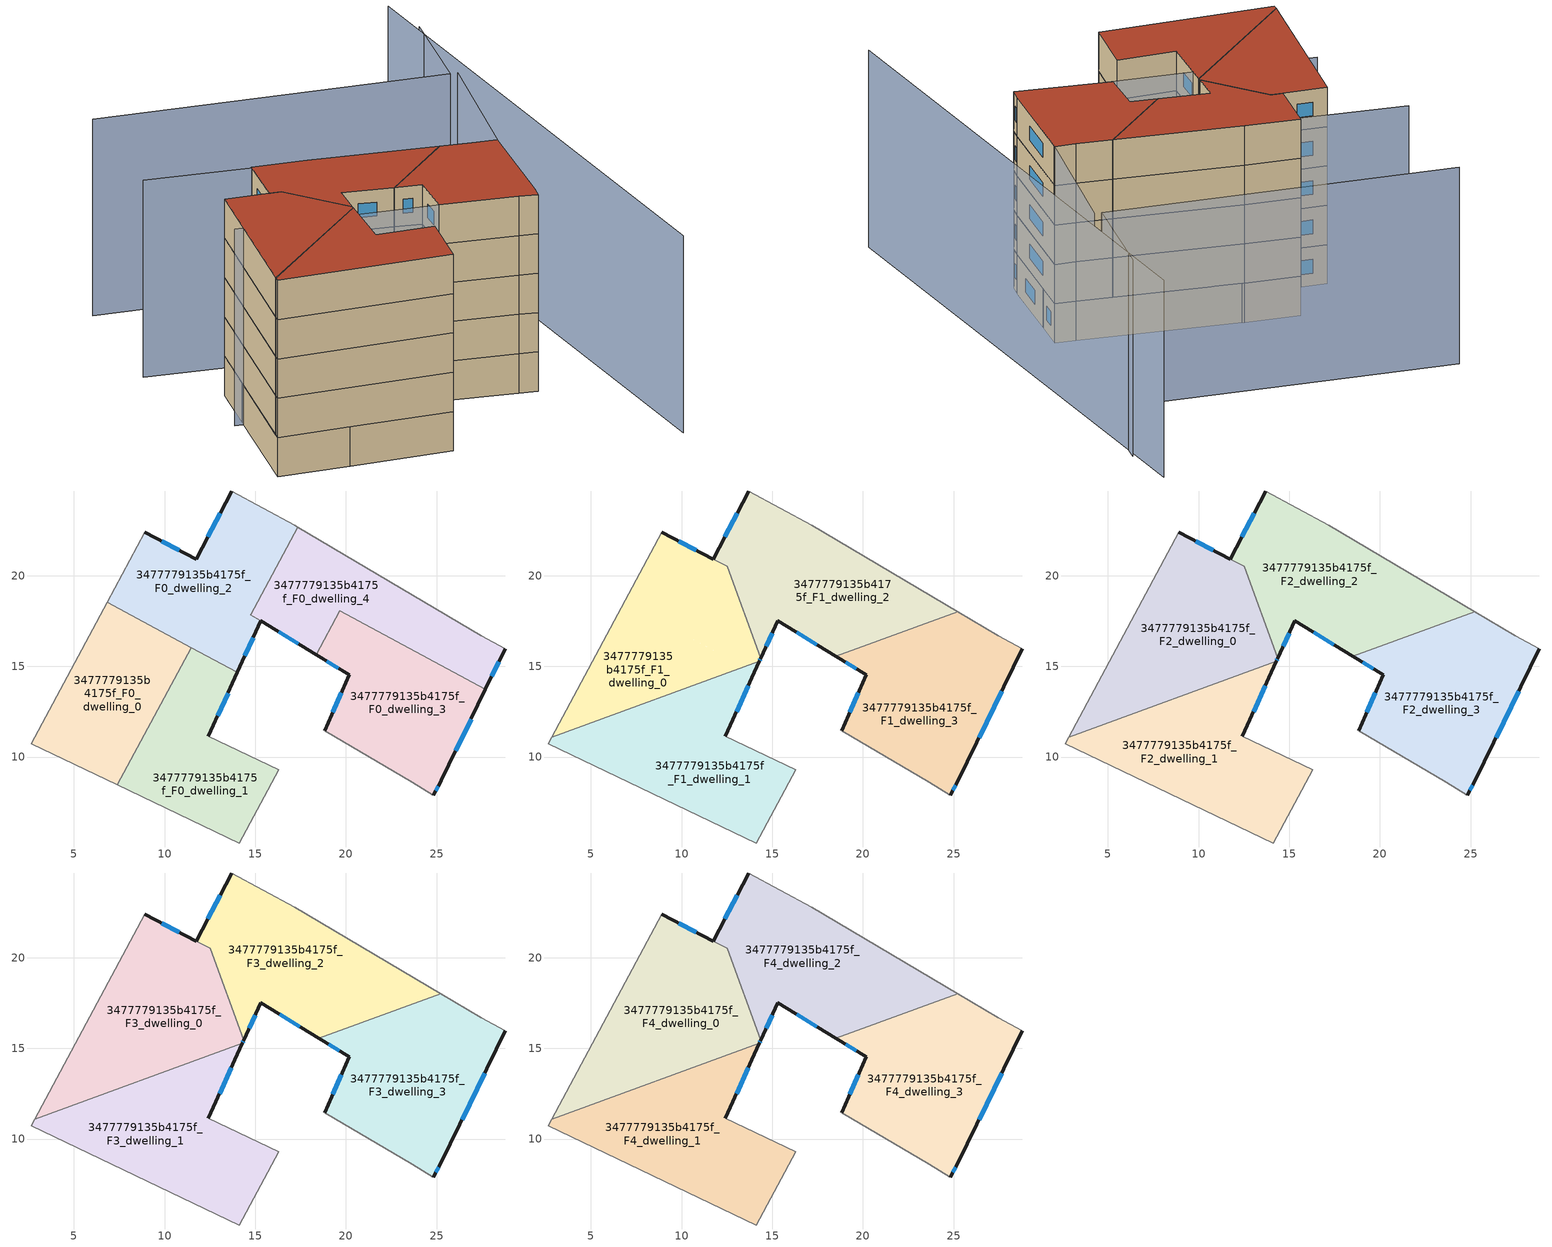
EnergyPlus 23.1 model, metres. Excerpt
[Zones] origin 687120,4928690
3477779135b4175f_F0_dwelling_0
 floor ground (EU_floor_Construction): 11.48,16.04 7.41,8.47 2.65,10.74 6.85,18.53 z0
 wall to 3477779135b4175f_F0_dwelling_1 (EU_wall_Construction): 7.41,8.47 11.48,16.04 z0:3
 wall adiabatic (EU_wall_Construction): 6.85,18.53 2.65,10.74 7.41,8.47 z0:3
 wall to 3477779135b4175f_F0_dwelling_2 (EU_wall_Construction): 11.48,16.04 6.85,18.53 z0:3
3477779135b4175f_F0_dwelling_1
 floor ground (EU_floor_Construction): 14.02,14.67 12.42,11.14 16.28,9.31 14.12,5.26 7.41,8.47 11.48,16.04 z0
 wall outside (EU_wall_Construction): 12.42,11.14 14.02,14.67 z0:3
 wall adiabatic (EU_wall_Construction): 7.41,8.47 14.12,5.26 16.28,9.31 12.42,11.14 z0:3
 wall to 3477779135b4175f_F0_dwelling_2 (EU_wall_Construction): 14.02,14.67 11.48,16.04 z0:3
 window (EU_Window_Construction): 12.94,12.29 13.5,13.52 z0.98:2.02
3477779135b4175f_F0_dwelling_2
 floor ground (EU_floor_Construction): 17.18,22.76 17.34,22.67 14.74,17.85 15.3,17.5 14.02,14.67 6.85,18.53 8.92,22.38 11.74,20.91 13.69,24.66 z0
 wall outside (EU_wall_Construction): 13.69,24.66 11.74,20.91 8.92,22.38 / 14.02,14.67 15.3,17.5 z0:3
 wall adiabatic (EU_wall_Construction): 8.92,22.38 6.85,18.53 / 17.34,22.67 17.18,22.76 13.69,24.66 z0:3
 wall to 3477779135b4175f_F0_dwelling_4 (EU_wall_Construction): 15.3,17.5 14.74,17.85 17.34,22.67 z0:3
 window (EU_Window_Construction): 10.83,21.39 9.84,21.91 / 13.06,23.44 12.38,22.13 / 14.44,15.59 14.89,16.58 z0.98:2.02
3477779135b4175f_F0_dwelling_3
 floor ground (EU_floor_Construction): 27.69,13.73 25.26,8.71 25.22,8.64 24.81,7.9 23.65,8.61 18.84,11.46 20.17,14.54 18.35,15.65 19.65,18.06 z0
 wall outside (EU_wall_Construction): 18.35,15.65 20.17,14.54 18.84,11.46 / 24.81,7.9 25.22,8.64 25.26,8.71 27.69,13.73 z0:3
 wall to 3477779135b4175f_F0_dwelling_4 (EU_wall_Construction): 27.69,13.73 19.65,18.06 18.35,15.65 z0:3
 wall adiabatic (EU_wall_Construction): 18.84,11.46 23.65,8.61 24.81,7.9 z0:3
 window (EU_Window_Construction): 18.95,15.29 19.58,14.9 / 26.05,10.34 26.9,12.1 / 24.94,8.14 25.09,8.4 / 19.74,13.54 19.28,12.47 z0.98:2.02
3477779135b4175f_F0_dwelling_4
 floor ground (EU_floor_Construction): 27.46,16.68 28.78,15.98 27.69,13.73 19.65,18.06 18.35,15.65 14.74,17.85 17.34,22.67 z0
 wall outside (EU_wall_Construction): 27.69,13.73 28.78,15.98 / 15.31,17.5 18.35,15.65 z0:3
 wall adiabatic (EU_wall_Construction): 28.78,15.98 27.46,16.68 17.34,22.67 z0:3
 window (EU_Window_Construction): 28.05,14.46 28.43,15.25 / 16.3,16.9 17.36,16.25 z0.98:2.02
3477779135b4175f_F1_dwelling_0
 floor to 3477779135b4175f_F0_dwelling_0 (EU_floor_Construction): 11.48,16.04 10.29,13.82 2.84,11.09 6.85,18.53 z3
 floor to 3477779135b4175f_F0_dwelling_2 (EU_floor_Construction): 12.52,20.51 14.37,15.44 14.3,15.28 13.45,14.97 6.85,18.53 8.92,22.38 z3
 floor to 3477779135b4175f_F0_dwelling_1 (EU_floor_Construction): 13.45,14.97 10.29,13.82 11.48,16.04 z3
 wall outside (EU_wall_Construction): 11.74,20.92 8.92,22.38 / 14.3,15.28 14.37,15.44 z3:6
 wall to 3477779135b4175f_F1_dwelling_1 (EU_wall_Construction): 2.84,11.09 14.3,15.28 z3:6
 wall adiabatic (EU_wall_Construction): 8.92,22.38 2.84,11.09 z3:6
 wall to 3477779135b4175f_F1_dwelling_2 (EU_wall_Construction): 14.37,15.44 12.52,20.51 11.74,20.91 z3:6
 window (EU_Window_Construction): 10.82,21.39 9.84,21.91 / 14.32,15.34 14.35,15.39 z3.98:5.02
3477779135b4175f_F1_dwelling_1
 floor to 3477779135b4175f_F0_dwelling_1 (EU_floor_Construction): 14.02,14.67 12.42,11.14 16.28,9.31 14.12,5.26 7.41,8.47 10.29,13.82 13.45,14.97 z3
 floor to 3477779135b4175f_F0_dwelling_0 (EU_floor_Construction): 10.29,13.82 7.41,8.47 2.65,10.74 2.84,11.09 z3
 floor to 3477779135b4175f_F0_dwelling_2 (EU_floor_Construction): 14.3,15.28 14.02,14.67 13.45,14.97 z3
 wall outside (EU_wall_Construction): 12.42,11.14 14.3,15.28 z3:6
 wall adiabatic (EU_wall_Construction): 2.84,11.09 2.65,10.74 14.12,5.26 16.28,9.31 12.42,11.14 z3:6
 window (EU_Window_Construction): 13.03,12.49 13.69,13.94 z3.98:5.02
3477779135b4175f_F1_dwelling_2
 floor to 3477779135b4175f_F0_dwelling_2 (EU_floor_Construction): 17.18,22.76 17.34,22.67 14.74,17.85 15.3,17.5 14.37,15.44 12.52,20.51 11.74,20.91 13.69,24.66 z3
 floor to 3477779135b4175f_F0_dwelling_4 (EU_floor_Construction): 25.21,18.01 21.95,16.82 19.65,18.06 18.35,15.65 14.74,17.85 17.34,22.67 z3
 floor to 3477779135b4175f_F0_dwelling_3 (EU_floor_Construction): 21.95,16.82 18.5,15.56 18.35,15.65 19.65,18.06 z3
 wall outside (EU_wall_Construction): 13.69,24.66 11.74,20.91 / 14.37,15.44 15.3,17.5 18.5,15.56 z3:6
 wall adiabatic (EU_wall_Construction): 25.21,18.01 17.18,22.76 13.69,24.66 z3:6
 wall to 3477779135b4175f_F1_dwelling_3 (EU_wall_Construction): 18.5,15.56 25.21,18.01 z3:6
 window (EU_Window_Construction): 13.06,23.44 12.38,22.13 / 16.34,16.87 17.46,16.19 / 14.67,16.11 15,16.83 z3.98:5.02
3477779135b4175f_F1_dwelling_3
 floor to 3477779135b4175f_F0_dwelling_3 (EU_floor_Construction): 27.69,13.73 25.26,8.71 25.22,8.64 24.81,7.9 23.65,8.61 18.84,11.46 20.17,14.54 18.5,15.56 21.95,16.82 z3
 floor to 3477779135b4175f_F0_dwelling_4 (EU_floor_Construction): 27.46,16.68 28.78,15.98 27.69,13.73 21.95,16.82 25.21,18.01 z3
 wall outside (EU_wall_Construction): 18.5,15.56 20.17,14.54 18.84,11.46 / 24.81,7.9 25.26,8.71 28.78,15.98 z3:6
 wall adiabatic (EU_wall_Construction): 18.84,11.46 23.65,8.61 24.81,7.9 / 28.78,15.98 27.46,16.68 25.21,18.01 z3:6
 window (EU_Window_Construction): 19.74,13.54 19.28,12.47 / 19.05,15.23 19.63,14.87 / 26.41,11.08 27.64,13.62 / 24.96,8.17 25.12,8.45 z3.98:5.02
3477779135b4175f_F2_dwelling_0
 floor to 3477779135b4175f_F1_dwelling_0 (EU_floor_Construction): 12.52,20.51 14.37,15.44 14.3,15.28 2.84,11.09 8.92,22.38 z6
 wall outside (EU_wall_Construction): 11.74,20.92 8.92,22.38 / 14.3,15.28 14.37,15.44 z6:9
 wall to 3477779135b4175f_F2_dwelling_1 (EU_wall_Construction): 2.84,11.09 14.3,15.28 z6:9
 wall adiabatic (EU_wall_Construction): 8.92,22.38 2.84,11.09 z6:9
 wall to 3477779135b4175f_F2_dwelling_2 (EU_wall_Construction): 14.37,15.44 12.52,20.51 11.74,20.91 z6:9
 window (EU_Window_Construction): 10.82,21.39 9.84,21.91 / 14.32,15.34 14.35,15.39 z6.98:8.02
3477779135b4175f_F2_dwelling_1
 floor to 3477779135b4175f_F1_dwelling_1 (EU_floor_Construction): 14.3,15.28 12.42,11.14 16.28,9.31 14.12,5.26 2.65,10.74 2.84,11.09 z6
 wall outside (EU_wall_Construction): 12.42,11.14 14.3,15.28 z6:9
 wall adiabatic (EU_wall_Construction): 2.84,11.09 2.65,10.74 14.12,5.26 16.28,9.31 12.42,11.14 z6:9
 window (EU_Window_Construction): 13.03,12.49 13.69,13.94 z6.98:8.02
3477779135b4175f_F2_dwelling_2
 floor to 3477779135b4175f_F1_dwelling_2 (EU_floor_Construction): 25.21,18.01 18.5,15.56 15.3,17.5 14.37,15.44 12.52,20.51 11.74,20.91 13.69,24.66 17.18,22.76 z6
 wall outside (EU_wall_Construction): 13.69,24.66 11.74,20.91 / 14.37,15.44 15.3,17.5 18.5,15.56 z6:9
 wall adiabatic (EU_wall_Construction): 25.21,18.01 17.18,22.76 13.69,24.66 z6:9
 wall to 3477779135b4175f_F2_dwelling_3 (EU_wall_Construction): 18.5,15.56 25.21,18.01 z6:9
 window (EU_Window_Construction): 13.06,23.44 12.38,22.13 / 16.34,16.87 17.46,16.19 / 14.67,16.11 15,16.83 z6.98:8.02
3477779135b4175f_F2_dwelling_3
 floor to 3477779135b4175f_F1_dwelling_3 (EU_floor_Construction): 27.46,16.68 28.78,15.98 25.26,8.71 24.81,7.9 23.65,8.61 18.84,11.46 20.17,14.54 18.5,15.56 25.21,18.01 z6
 wall outside (EU_wall_Construction): 18.5,15.56 20.17,14.54 18.84,11.46 / 24.81,7.9 25.26,8.71 28.78,15.98 z6:9
 wall adiabatic (EU_wall_Construction): 18.84,11.46 23.65,8.61 24.81,7.9 / 28.78,15.98 27.46,16.68 25.21,18.01 z6:9
 window (EU_Window_Construction): 19.74,13.54 19.28,12.47 / 19.05,15.23 19.63,14.87 / 26.41,11.08 27.64,13.62 / 24.96,8.17 25.12,8.45 z6.98:8.02
3477779135b4175f_F3_dwelling_0
 floor to 3477779135b4175f_F2_dwelling_0 (EU_floor_Construction): 12.52,20.51 14.37,15.44 14.3,15.28 2.84,11.09 8.92,22.38 z9
 wall outside (EU_wall_Construction): 11.74,20.92 8.92,22.38 / 14.3,15.28 14.37,15.44 z9:12
 wall to 3477779135b4175f_F3_dwelling_1 (EU_wall_Construction): 2.84,11.09 14.3,15.28 z9:12
 wall adiabatic (EU_wall_Construction): 8.92,22.38 2.84,11.09 z9:12
 wall to 3477779135b4175f_F3_dwelling_2 (EU_wall_Construction): 14.37,15.44 12.52,20.51 11.74,20.91 z9:12
 window (EU_Window_Construction): 10.82,21.39 9.84,21.91 / 14.32,15.34 14.35,15.39 z9.98:11.02
3477779135b4175f_F3_dwelling_1
 floor to 3477779135b4175f_F2_dwelling_1 (EU_floor_Construction): 14.3,15.28 12.42,11.14 16.28,9.31 14.12,5.26 2.65,10.74 2.84,11.09 z9
 wall outside (EU_wall_Construction): 12.42,11.14 14.3,15.28 z9:12
 wall adiabatic (EU_wall_Construction): 2.84,11.09 2.65,10.74 14.12,5.26 16.28,9.31 12.42,11.14 z9:12
 window (EU_Window_Construction): 13.03,12.49 13.69,13.94 z9.98:11.02
3477779135b4175f_F3_dwelling_2
 floor to 3477779135b4175f_F2_dwelling_2 (EU_floor_Construction): 25.21,18.01 18.5,15.56 15.3,17.5 14.37,15.44 12.52,20.51 11.74,20.91 13.69,24.66 17.18,22.76 z9
 wall outside (EU_wall_Construction): 13.69,24.66 11.74,20.91 / 14.37,15.44 15.3,17.5 18.5,15.56 z9:12
 wall adiabatic (EU_wall_Construction): 25.21,18.01 17.18,22.76 13.69,24.66 z9:12
 wall to 3477779135b4175f_F3_dwelling_3 (EU_wall_Construction): 18.5,15.56 25.21,18.01 z9:12
 window (EU_Window_Construction): 13.06,23.44 12.38,22.13 / 16.34,16.87 17.46,16.19 / 14.67,16.11 15,16.83 z9.98:11.02
3477779135b4175f_F3_dwelling_3
 floor to 3477779135b4175f_F2_dwelling_3 (EU_floor_Construction): 27.46,16.68 28.78,15.98 25.26,8.71 24.81,7.9 23.65,8.61 18.84,11.46 20.17,14.54 18.5,15.56 25.21,18.01 z9
 wall outside (EU_wall_Construction): 18.5,15.56 20.17,14.54 18.84,11.46 / 24.81,7.9 25.26,8.71 28.78,15.98 z9:12
 wall adiabatic (EU_wall_Construction): 18.84,11.46 23.65,8.61 24.81,7.9 / 28.78,15.98 27.46,16.68 25.21,18.01 z9:12
 window (EU_Window_Construction): 19.74,13.54 19.28,12.47 / 19.05,15.23 19.63,14.87 / 26.41,11.08 27.64,13.62 / 24.96,8.17 25.12,8.45 z9.98:11.02
3477779135b4175f_F4_dwelling_0
 floor to 3477779135b4175f_F3_dwelling_0 (EU_floor_Construction): 12.52,20.51 14.37,15.44 14.3,15.28 2.84,11.09 8.92,22.38 z12
 wall outside (EU_wall_Construction): 11.74,20.92 8.92,22.38 / 14.3,15.28 14.37,15.44 z12:15
 wall to 3477779135b4175f_F4_dwelling_1 (EU_wall_Construction): 2.84,11.09 14.3,15.28 z12:15
 wall adiabatic (EU_wall_Construction): 8.92,22.38 2.84,11.09 z12:15
 wall to 3477779135b4175f_F4_dwelling_2 (EU_wall_Construction): 14.37,15.44 12.52,20.51 11.74,20.91 z12:15
 window (EU_Window_Construction): 10.82,21.39 9.84,21.91 / 14.32,15.34 14.35,15.39 z12.98:14.02
 roof outside (EU_roof_Construction): 14.3,15.28 14.37,15.44 12.52,20.51 11.74,20.91 8.92,22.38 2.84,11.09 z15
3477779135b4175f_F4_dwelling_1
 floor to 3477779135b4175f_F3_dwelling_1 (EU_floor_Construction): 14.3,15.28 12.42,11.14 16.28,9.31 14.12,5.26 2.65,10.74 2.84,11.09 z12
 wall outside (EU_wall_Construction): 12.42,11.14 14.3,15.28 z12:15
 wall adiabatic (EU_wall_Construction): 2.84,11.09 2.65,10.74 14.12,5.26 16.28,9.31 12.42,11.14 z12:15
 window (EU_Window_Construction): 13.03,12.49 13.69,13.94 z12.98:14.02
 roof outside (EU_roof_Construction): 14.12,5.26 16.28,9.31 12.42,11.14 14.3,15.28 2.84,11.09 2.65,10.74 z15
3477779135b4175f_F4_dwelling_2
 floor to 3477779135b4175f_F3_dwelling_2 (EU_floor_Construction): 25.21,18.01 18.5,15.56 15.3,17.5 14.37,15.44 12.52,20.51 11.74,20.91 13.69,24.66 17.18,22.76 z12
 wall outside (EU_wall_Construction): 13.69,24.66 11.74,20.91 / 14.37,15.44 15.3,17.5 18.5,15.56 z12:15
 wall adiabatic (EU_wall_Construction): 25.21,18.01 17.18,22.76 13.69,24.66 z12:15
 wall to 3477779135b4175f_F4_dwelling_3 (EU_wall_Construction): 18.5,15.56 25.21,18.01 z12:15
 window (EU_Window_Construction): 13.06,23.44 12.38,22.13 / 16.34,16.87 17.46,16.19 / 14.67,16.11 15,16.83 z12.98:14.02
 roof outside (EU_roof_Construction): 25.21,18.01 17.18,22.76 13.69,24.66 11.74,20.91 12.52,20.51 14.37,15.44 15.3,17.5 18.5,15.56 z15
3477779135b4175f_F4_dwelling_3
 floor to 3477779135b4175f_F3_dwelling_3 (EU_floor_Construction): 27.46,16.68 28.78,15.98 25.26,8.71 24.81,7.9 23.65,8.61 18.84,11.46 20.17,14.54 18.5,15.56 25.21,18.01 z12
 wall outside (EU_wall_Construction): 18.5,15.56 20.17,14.54 18.84,11.46 / 24.81,7.9 25.26,8.71 28.78,15.98 z12:15
 wall adiabatic (EU_wall_Construction): 18.84,11.46 23.65,8.61 24.81,7.9 / 28.78,15.98 27.46,16.68 25.21,18.01 z12:15
 window (EU_Window_Construction): 19.74,13.54 19.28,12.47 / 19.05,15.23 19.63,14.87 / 26.41,11.08 27.64,13.62 / 24.96,8.17 25.12,8.45 z12.98:14.02
 roof outside (EU_roof_Construction): 25.26,8.71 28.78,15.98 27.46,16.68 25.21,18.01 18.5,15.56 20.17,14.54 18.84,11.46 23.65,8.61 24.81,7.9 z15
shading: 27.43,-3.68 38,36.2 / 37.26,32.4 33.65,25.64 / 33.65,25.64 11.16,37.65 / 6.16,18.54 24.91,8.08 / 34.13,25.37 28.76,15.94 / 28.76,15.94 6.95,28.36 z0:15
[Building]
EU S2 Campaign: North Axis=0; Terrain=City; Solar Distribution=FullExterior
[Site:Location]
Bologna: Latitude=44.5; Longitude=11.25; Time Zone=1; Elevation=37
[SizingPeriod:WeatherFileDays]
AnnualSizingPeriod: Begin Month=1; Begin Day of Month=1; End Month=12; End Day of Month=31; Day of Week for Start Day=Monday; Use Weather File Daylight Saving Period=No; Use Weather File Rain and Snow Indicators=No
[MATERIAL]
EU_InternalMass_Material: Roughness=MediumRough; Thickness=0.1; Conductivity=1; Density=1800; Specific Heat=900; Thermal Absorptance=0.9; Solar Absorptance=0.7; Visible Absorptance=0.7
[MATERIAL:NOMASS] Roughness=MediumRough; Thermal Absorptance=0.9; Solar Absorptance=0.7; Visible Absorptance=0.7
Name | Thermal Resistance
EU_wall_NoMass | 0.905828
EU_roof_NoMass | 0.37593
EU_floor_NoMass | 0.67114
[WINDOWMATERIAL:SIMPLEGLAZINGSYSTEM]
EU_Window_SimpleGlazing: UFactor=4.52486; Solar Heat Gain Coefficient=0.85; Visible Transmittance=0.85
[CONSTRUCTION]
EU_wall_Construction: EU_wall_NoMass
EU_roof_Construction: EU_roof_NoMass
EU_floor_Construction: EU_floor_NoMass
EU_Window_Construction: EU_Window_SimpleGlazing
EU_InternalMass_Construction: EU_InternalMass_Material
[ZONE] Type=1; Multiplier=1; Ceiling Height=autocalculate; Floor Area=autocalculate; Part of Total Floor Area=Yes
Name | Volume
3477779135b4175f_F0_dwelling_0 | 137.676
3477779135b4175f_F1_dwelling_0; 3477779135b4175f_F2_dwelling_0; 3477779135b4175f_F3_dwelling_0; 3477779135b4175f_F4_dwelling_0 | 179.942
3477779135b4175f_F0_dwelling_1 | 137.684
3477779135b4175f_F1_dwelling_1; 3477779135b4175f_F2_dwelling_1; 3477779135b4175f_F3_dwelling_1; 3477779135b4175f_F4_dwelling_1 | 180.943
3477779135b4175f_F0_dwelling_2 | 155.503
3477779135b4175f_F1_dwelling_2; 3477779135b4175f_F2_dwelling_2; 3477779135b4175f_F3_dwelling_2; 3477779135b4175f_F4_dwelling_2 | 182.009
3477779135b4175f_F0_dwelling_3 | 151.871
3477779135b4175f_F1_dwelling_3; 3477779135b4175f_F2_dwelling_3; 3477779135b4175f_F3_dwelling_3; 3477779135b4175f_F4_dwelling_3 | 180.959
3477779135b4175f_F0_dwelling_4 | 141.124
[INTERNALMASS] Construction=EU_InternalMass_Construction
Name | Zone or ZoneList | Surface Area
3477779135b4175f_F0_dwelling_0_EU_InternalMass | 3477779135b4175f_F0_dwelling_0 | 45.8931
3477779135b4175f_F0_dwelling_1_EU_InternalMass | 3477779135b4175f_F0_dwelling_1 | 45.8948
3477779135b4175f_F0_dwelling_2_EU_InternalMass | 3477779135b4175f_F0_dwelling_2 | 51.8325
3477779135b4175f_F0_dwelling_3_EU_InternalMass | 3477779135b4175f_F0_dwelling_3 | 50.6228
3477779135b4175f_F0_dwelling_4_EU_InternalMass | 3477779135b4175f_F0_dwelling_4 | 47.0443
3477779135b4175f_F1_dwelling_0_EU_InternalMass | 3477779135b4175f_F1_dwelling_0 | 59.9823
3477779135b4175f_F1_dwelling_1_EU_InternalMass | 3477779135b4175f_F1_dwelling_1 | 60.3115
3477779135b4175f_F1_dwelling_2_EU_InternalMass | 3477779135b4175f_F1_dwelling_2 | 60.67
3477779135b4175f_F1_dwelling_3_EU_InternalMass | 3477779135b4175f_F1_dwelling_3 | 60.3207
3477779135b4175f_F2_dwelling_0_EU_InternalMass | 3477779135b4175f_F2_dwelling_0 | 59.9823
3477779135b4175f_F2_dwelling_1_EU_InternalMass | 3477779135b4175f_F2_dwelling_1 | 60.3115
3477779135b4175f_F2_dwelling_2_EU_InternalMass | 3477779135b4175f_F2_dwelling_2 | 60.67
3477779135b4175f_F2_dwelling_3_EU_InternalMass | 3477779135b4175f_F2_dwelling_3 | 60.3207
3477779135b4175f_F3_dwelling_0_EU_InternalMass | 3477779135b4175f_F3_dwelling_0 | 59.9823
3477779135b4175f_F3_dwelling_1_EU_InternalMass | 3477779135b4175f_F3_dwelling_1 | 60.3115
3477779135b4175f_F3_dwelling_2_EU_InternalMass | 3477779135b4175f_F3_dwelling_2 | 60.67
3477779135b4175f_F3_dwelling_3_EU_InternalMass | 3477779135b4175f_F3_dwelling_3 | 60.3207
3477779135b4175f_F4_dwelling_0_EU_InternalMass | 3477779135b4175f_F4_dwelling_0 | 59.9823
3477779135b4175f_F4_dwelling_1_EU_InternalMass | 3477779135b4175f_F4_dwelling_1 | 60.3115
3477779135b4175f_F4_dwelling_2_EU_InternalMass | 3477779135b4175f_F4_dwelling_2 | 60.67
3477779135b4175f_F4_dwelling_3_EU_InternalMass | 3477779135b4175f_F4_dwelling_3 | 60.3207
[OTHEREQUIPMENT] Fuel Type=Electricity; Design Level Calculation Method=Watts/Area; Power per Zone Floor Area=1; Fraction Latent=0; Fraction Radiant=0; Fraction Lost=0; Carbon Dioxide Generation Rate=0; EndUse Subcategory=EU_Step8_InternalGains
Name | Zone or ZoneList or Space or SpaceList | Schedule
EU_Step8_InternalGain_3477779135b4175f_F0_dwelling_0_f000 | 3477779135b4175f_F0_dwelling_0 | EU_Step8_GainSchedule_3477779135b4175f_F0_dwelling_0_f000
EU_Step8_InternalGain_3477779135b4175f_F0_dwelling_1_f000 | 3477779135b4175f_F0_dwelling_1 | EU_Step8_GainSchedule_3477779135b4175f_F0_dwelling_1_f000
EU_Step8_InternalGain_3477779135b4175f_F0_dwelling_2_f000 | 3477779135b4175f_F0_dwelling_2 | EU_Step8_GainSchedule_3477779135b4175f_F0_dwelling_2_f000
EU_Step8_InternalGain_3477779135b4175f_F0_dwelling_3_f000 | 3477779135b4175f_F0_dwelling_3 | EU_Step8_GainSchedule_3477779135b4175f_F0_dwelling_3_f000
EU_Step8_InternalGain_3477779135b4175f_F0_dwelling_4_f000 | 3477779135b4175f_F0_dwelling_4 | EU_Step8_GainSchedule_3477779135b4175f_F0_dwelling_4_f000
EU_Step8_InternalGain_3477779135b4175f_F1_dwelling_0_f000 | 3477779135b4175f_F1_dwelling_0 | EU_Step8_GainSchedule_3477779135b4175f_F1_dwelling_0_f000
EU_Step8_InternalGain_3477779135b4175f_F1_dwelling_1_f000 | 3477779135b4175f_F1_dwelling_1 | EU_Step8_GainSchedule_3477779135b4175f_F1_dwelling_1_f000
EU_Step8_InternalGain_3477779135b4175f_F1_dwelling_2_f000 | 3477779135b4175f_F1_dwelling_2 | EU_Step8_GainSchedule_3477779135b4175f_F1_dwelling_2_f000
EU_Step8_InternalGain_3477779135b4175f_F1_dwelling_3_f000 | 3477779135b4175f_F1_dwelling_3 | EU_Step8_GainSchedule_3477779135b4175f_F1_dwelling_3_f000
EU_Step8_InternalGain_3477779135b4175f_F2_dwelling_0_f000 | 3477779135b4175f_F2_dwelling_0 | EU_Step8_GainSchedule_3477779135b4175f_F2_dwelling_0_f000
EU_Step8_InternalGain_3477779135b4175f_F2_dwelling_1_f000 | 3477779135b4175f_F2_dwelling_1 | EU_Step8_GainSchedule_3477779135b4175f_F2_dwelling_1_f000
EU_Step8_InternalGain_3477779135b4175f_F2_dwelling_2_f000 | 3477779135b4175f_F2_dwelling_2 | EU_Step8_GainSchedule_3477779135b4175f_F2_dwelling_2_f000
EU_Step8_InternalGain_3477779135b4175f_F2_dwelling_3_f000 | 3477779135b4175f_F2_dwelling_3 | EU_Step8_GainSchedule_3477779135b4175f_F2_dwelling_3_f000
EU_Step8_InternalGain_3477779135b4175f_F3_dwelling_0_f000 | 3477779135b4175f_F3_dwelling_0 | EU_Step8_GainSchedule_3477779135b4175f_F3_dwelling_0_f000
EU_Step8_InternalGain_3477779135b4175f_F3_dwelling_1_f000 | 3477779135b4175f_F3_dwelling_1 | EU_Step8_GainSchedule_3477779135b4175f_F3_dwelling_1_f000
EU_Step8_InternalGain_3477779135b4175f_F3_dwelling_2_f000 | 3477779135b4175f_F3_dwelling_2 | EU_Step8_GainSchedule_3477779135b4175f_F3_dwelling_2_f000
EU_Step8_InternalGain_3477779135b4175f_F3_dwelling_3_f000 | 3477779135b4175f_F3_dwelling_3 | EU_Step8_GainSchedule_3477779135b4175f_F3_dwelling_3_f000
EU_Step8_InternalGain_3477779135b4175f_F4_dwelling_0_f000 | 3477779135b4175f_F4_dwelling_0 | EU_Step8_GainSchedule_3477779135b4175f_F4_dwelling_0_f000
EU_Step8_InternalGain_3477779135b4175f_F4_dwelling_1_f000 | 3477779135b4175f_F4_dwelling_1 | EU_Step8_GainSchedule_3477779135b4175f_F4_dwelling_1_f000
EU_Step8_InternalGain_3477779135b4175f_F4_dwelling_2_f000 | 3477779135b4175f_F4_dwelling_2 | EU_Step8_GainSchedule_3477779135b4175f_F4_dwelling_2_f000
EU_Step8_InternalGain_3477779135b4175f_F4_dwelling_3_f000 | 3477779135b4175f_F4_dwelling_3 | EU_Step8_GainSchedule_3477779135b4175f_F4_dwelling_3_f000
[ZONEVENTILATION:DESIGNFLOWRATE] Schedule=EU_AlwaysOn; Design Flow Rate Calculation Method=AirChanges/Hour; Air Changes per Hour=0.73129; Ventilation Type=Natural; Fan Pressure Rise=0; Fan Total Efficiency=1; Constant Term Coefficient=1; Temperature Term Coefficient=0; Velocity Term Coefficient=0; Velocity Squared Term Coefficient=0; Minimum Indoor Temperature=-100; Maximum Indoor Temperature=100; Delta Temperature=-100; Minimum Outdoor Temperature=-100; Maximum Outdoor Temperature=100; Maximum Wind Speed=40
Name | Zone or ZoneList or Space or SpaceList
EU_ConstantAir_3477779135b4175f_F0_dwelling_0 | 3477779135b4175f_F0_dwelling_0
EU_ConstantAir_3477779135b4175f_F0_dwelling_1 | 3477779135b4175f_F0_dwelling_1
EU_ConstantAir_3477779135b4175f_F0_dwelling_2 | 3477779135b4175f_F0_dwelling_2
EU_ConstantAir_3477779135b4175f_F0_dwelling_3 | 3477779135b4175f_F0_dwelling_3
EU_ConstantAir_3477779135b4175f_F0_dwelling_4 | 3477779135b4175f_F0_dwelling_4
EU_ConstantAir_3477779135b4175f_F1_dwelling_0 | 3477779135b4175f_F1_dwelling_0
EU_ConstantAir_3477779135b4175f_F1_dwelling_1 | 3477779135b4175f_F1_dwelling_1
EU_ConstantAir_3477779135b4175f_F1_dwelling_2 | 3477779135b4175f_F1_dwelling_2
EU_ConstantAir_3477779135b4175f_F1_dwelling_3 | 3477779135b4175f_F1_dwelling_3
EU_ConstantAir_3477779135b4175f_F2_dwelling_0 | 3477779135b4175f_F2_dwelling_0
EU_ConstantAir_3477779135b4175f_F2_dwelling_1 | 3477779135b4175f_F2_dwelling_1
EU_ConstantAir_3477779135b4175f_F2_dwelling_2 | 3477779135b4175f_F2_dwelling_2
EU_ConstantAir_3477779135b4175f_F2_dwelling_3 | 3477779135b4175f_F2_dwelling_3
EU_ConstantAir_3477779135b4175f_F3_dwelling_0 | 3477779135b4175f_F3_dwelling_0
EU_ConstantAir_3477779135b4175f_F3_dwelling_1 | 3477779135b4175f_F3_dwelling_1
EU_ConstantAir_3477779135b4175f_F3_dwelling_2 | 3477779135b4175f_F3_dwelling_2
EU_ConstantAir_3477779135b4175f_F3_dwelling_3 | 3477779135b4175f_F3_dwelling_3
EU_ConstantAir_3477779135b4175f_F4_dwelling_0 | 3477779135b4175f_F4_dwelling_0
EU_ConstantAir_3477779135b4175f_F4_dwelling_1 | 3477779135b4175f_F4_dwelling_1
EU_ConstantAir_3477779135b4175f_F4_dwelling_2 | 3477779135b4175f_F4_dwelling_2
EU_ConstantAir_3477779135b4175f_F4_dwelling_3 | 3477779135b4175f_F4_dwelling_3
[HVACTEMPLATE:THERMOSTAT] Constant Heating Setpoint=20; Constant Cooling Setpoint=50
EU_HeatOnly_3477779135b4175f_F0_dwelling_0; EU_HeatOnly_3477779135b4175f_F0_dwelling_1; EU_HeatOnly_3477779135b4175f_F0_dwelling_2; EU_HeatOnly_3477779135b4175f_F0_dwelling_3; EU_HeatOnly_3477779135b4175f_F0_dwelling_4; EU_HeatOnly_3477779135b4175f_F1_dwelling_0; EU_HeatOnly_3477779135b4175f_F1_dwelling_1; EU_HeatOnly_3477779135b4175f_F1_dwelling_2; EU_HeatOnly_3477779135b4175f_F1_dwelling_3; EU_HeatOnly_3477779135b4175f_F2_dwelling_0; EU_HeatOnly_3477779135b4175f_F2_dwelling_1; EU_HeatOnly_3477779135b4175f_F2_dwelling_2; EU_HeatOnly_3477779135b4175f_F2_dwelling_3; EU_HeatOnly_3477779135b4175f_F3_dwelling_0; EU_HeatOnly_3477779135b4175f_F3_dwelling_1; EU_HeatOnly_3477779135b4175f_F3_dwelling_2; EU_HeatOnly_3477779135b4175f_F3_dwelling_3; EU_HeatOnly_3477779135b4175f_F4_dwelling_0; EU_HeatOnly_3477779135b4175f_F4_dwelling_1; EU_HeatOnly_3477779135b4175f_F4_dwelling_2; EU_HeatOnly_3477779135b4175f_F4_dwelling_3
[HVACTEMPLATE:ZONE:IDEALLOADSAIRSYSTEM] System Availability Schedule=EU_AlwaysOn; Maximum Heating Supply Air Temperature=50; Minimum Cooling Supply Air Temperature=13; Maximum Heating Supply Air Humidity Ratio=0.0156; Minimum Cooling Supply Air Humidity Ratio=0.0077; Heating Limit=NoLimit; Cooling Limit=NoLimit; Heating Availability Schedule=EU_AlwaysOn; Cooling Availability Schedule=EU_CoolingOff; Dehumidification Control Type=ConstantSensibleHeatRatio; Cooling Sensible Heat Ratio=0.7; Dehumidification Setpoint=60; Humidification Control Type=None; Humidification Setpoint=30; Outdoor Air Method=None; Outdoor Air Flow Rate per Person=0.00944; Outdoor Air Flow Rate per Zone Floor Area=0; Outdoor Air Flow Rate per Zone=0; Demand Controlled Ventilation Type=None; Outdoor Air Economizer Type=NoEconomizer; Heat Recovery Type=None; Sensible Heat Recovery Effectiveness=0.7; Latent Heat Recovery Effectiveness=0.65
Name | Template Thermostat
3477779135b4175f_F0_dwelling_0 | EU_HeatOnly_3477779135b4175f_F0_dwelling_0
3477779135b4175f_F0_dwelling_1 | EU_HeatOnly_3477779135b4175f_F0_dwelling_1
3477779135b4175f_F0_dwelling_2 | EU_HeatOnly_3477779135b4175f_F0_dwelling_2
3477779135b4175f_F0_dwelling_3 | EU_HeatOnly_3477779135b4175f_F0_dwelling_3
3477779135b4175f_F0_dwelling_4 | EU_HeatOnly_3477779135b4175f_F0_dwelling_4
3477779135b4175f_F1_dwelling_0 | EU_HeatOnly_3477779135b4175f_F1_dwelling_0
3477779135b4175f_F1_dwelling_1 | EU_HeatOnly_3477779135b4175f_F1_dwelling_1
3477779135b4175f_F1_dwelling_2 | EU_HeatOnly_3477779135b4175f_F1_dwelling_2
3477779135b4175f_F1_dwelling_3 | EU_HeatOnly_3477779135b4175f_F1_dwelling_3
3477779135b4175f_F2_dwelling_0 | EU_HeatOnly_3477779135b4175f_F2_dwelling_0
3477779135b4175f_F2_dwelling_1 | EU_HeatOnly_3477779135b4175f_F2_dwelling_1
3477779135b4175f_F2_dwelling_2 | EU_HeatOnly_3477779135b4175f_F2_dwelling_2
3477779135b4175f_F2_dwelling_3 | EU_HeatOnly_3477779135b4175f_F2_dwelling_3
3477779135b4175f_F3_dwelling_0 | EU_HeatOnly_3477779135b4175f_F3_dwelling_0
3477779135b4175f_F3_dwelling_1 | EU_HeatOnly_3477779135b4175f_F3_dwelling_1
3477779135b4175f_F3_dwelling_2 | EU_HeatOnly_3477779135b4175f_F3_dwelling_2
3477779135b4175f_F3_dwelling_3 | EU_HeatOnly_3477779135b4175f_F3_dwelling_3
3477779135b4175f_F4_dwelling_0 | EU_HeatOnly_3477779135b4175f_F4_dwelling_0
3477779135b4175f_F4_dwelling_1 | EU_HeatOnly_3477779135b4175f_F4_dwelling_1
3477779135b4175f_F4_dwelling_2 | EU_HeatOnly_3477779135b4175f_F4_dwelling_2
3477779135b4175f_F4_dwelling_3 | EU_HeatOnly_3477779135b4175f_F4_dwelling_3
[SIZING:ZONE] Zone Cooling Design Supply Air Temperature Input Method=SupplyAirTemperature; Zone Cooling Design Supply Air Temperature=13; Zone Heating Design Supply Air Temperature Input Method=SupplyAirTemperature; Zone Heating Design Supply Air Temperature=50; Zone Cooling Design Supply Air Humidity Ratio=0.008; Zone Heating Design Supply Air Humidity Ratio=0.008; Cooling Design Air Flow Method=DesignDay; Cooling Design Air Flow Rate=0; Cooling Minimum Air Flow per Zone Floor Area=0.000762; Cooling Minimum Air Flow=0; Cooling Minimum Air Flow Fraction=0.2; Heating Design Air Flow Method=DesignDay; Heating Design Air Flow Rate=0; Heating Maximum Air Flow per Zone Floor Area=0.002032; Heating Maximum Air Flow=0.141576; Heating Maximum Air Flow Fraction=0.3; Account for Dedicated Outdoor Air System=No; Dedicated Outdoor Air System Control Strategy=NeutralSupplyAir; Dedicated Outdoor Air Low Setpoint Temperature for Design=autosize; Dedicated Outdoor Air High Setpoint Temperature for Design=autosize; Zone Load Sizing Method=Sensible Load Only No Latent Load; Zone Latent Cooling Design Supply Air Humidity Ratio Input Method=HumidityRatioDifference; Zone Cooling Design Supply Air Humidity Ratio Difference=0.005; Zone Latent Heating Design Supply Air Humidity Ratio Input Method=HumidityRatioDifference; Zone Humidification Design Supply Air Humidity Ratio Difference=0.005
3477779135b4175f_F0_dwelling_0; 3477779135b4175f_F0_dwelling_1; 3477779135b4175f_F0_dwelling_2; 3477779135b4175f_F0_dwelling_3; 3477779135b4175f_F0_dwelling_4; 3477779135b4175f_F1_dwelling_0; 3477779135b4175f_F1_dwelling_1; 3477779135b4175f_F1_dwelling_2; 3477779135b4175f_F1_dwelling_3; 3477779135b4175f_F2_dwelling_0; 3477779135b4175f_F2_dwelling_1; 3477779135b4175f_F2_dwelling_2; 3477779135b4175f_F2_dwelling_3; 3477779135b4175f_F3_dwelling_0; 3477779135b4175f_F3_dwelling_1; 3477779135b4175f_F3_dwelling_2; 3477779135b4175f_F3_dwelling_3; 3477779135b4175f_F4_dwelling_0; 3477779135b4175f_F4_dwelling_1; 3477779135b4175f_F4_dwelling_2; 3477779135b4175f_F4_dwelling_3
[SCHEDULE:CONSTANT]
Name | Hourly Value
EU_AlwaysOn | 1
EU_CoolingOff | 0
[SCHEDULE:FILE] Column Number=1; Rows to Skip at Top=0; Number of Hours of Data=8760; Column Separator=Comma; Interpolate to Timestep=No; Minutes per Item=60; Adjust Schedule for Daylight Savings=Yes
Name | File
EU_Step8_GainSchedule_3477779135b4175f_F0_dwelling_0_f000 | ../../schedules/3477779135b4175f/3477779135b4175f_F0_dwelling_0_f000_gain.csv
EU_Step8_GainSchedule_3477779135b4175f_F0_dwelling_1_f000 | ../../schedules/3477779135b4175f/3477779135b4175f_F0_dwelling_1_f000_gain.csv
EU_Step8_GainSchedule_3477779135b4175f_F0_dwelling_2_f000 | ../../schedules/3477779135b4175f/3477779135b4175f_F0_dwelling_2_f000_gain.csv
EU_Step8_GainSchedule_3477779135b4175f_F0_dwelling_3_f000 | ../../schedules/3477779135b4175f/3477779135b4175f_F0_dwelling_3_f000_gain.csv
EU_Step8_GainSchedule_3477779135b4175f_F0_dwelling_4_f000 | ../../schedules/3477779135b4175f/3477779135b4175f_F0_dwelling_4_f000_gain.csv
EU_Step8_GainSchedule_3477779135b4175f_F1_dwelling_0_f000 | ../../schedules/3477779135b4175f/3477779135b4175f_F1_dwelling_0_f000_gain.csv
EU_Step8_GainSchedule_3477779135b4175f_F1_dwelling_1_f000 | ../../schedules/3477779135b4175f/3477779135b4175f_F1_dwelling_1_f000_gain.csv
EU_Step8_GainSchedule_3477779135b4175f_F1_dwelling_2_f000 | ../../schedules/3477779135b4175f/3477779135b4175f_F1_dwelling_2_f000_gain.csv
EU_Step8_GainSchedule_3477779135b4175f_F1_dwelling_3_f000 | ../../schedules/3477779135b4175f/3477779135b4175f_F1_dwelling_3_f000_gain.csv
EU_Step8_GainSchedule_3477779135b4175f_F2_dwelling_0_f000 | ../../schedules/3477779135b4175f/3477779135b4175f_F2_dwelling_0_f000_gain.csv
EU_Step8_GainSchedule_3477779135b4175f_F2_dwelling_1_f000 | ../../schedules/3477779135b4175f/3477779135b4175f_F2_dwelling_1_f000_gain.csv
EU_Step8_GainSchedule_3477779135b4175f_F2_dwelling_2_f000 | ../../schedules/3477779135b4175f/3477779135b4175f_F2_dwelling_2_f000_gain.csv
EU_Step8_GainSchedule_3477779135b4175f_F2_dwelling_3_f000 | ../../schedules/3477779135b4175f/3477779135b4175f_F2_dwelling_3_f000_gain.csv
EU_Step8_GainSchedule_3477779135b4175f_F3_dwelling_0_f000 | ../../schedules/3477779135b4175f/3477779135b4175f_F3_dwelling_0_f000_gain.csv
EU_Step8_GainSchedule_3477779135b4175f_F3_dwelling_1_f000 | ../../schedules/3477779135b4175f/3477779135b4175f_F3_dwelling_1_f000_gain.csv
EU_Step8_GainSchedule_3477779135b4175f_F3_dwelling_2_f000 | ../../schedules/3477779135b4175f/3477779135b4175f_F3_dwelling_2_f000_gain.csv
EU_Step8_GainSchedule_3477779135b4175f_F3_dwelling_3_f000 | ../../schedules/3477779135b4175f/3477779135b4175f_F3_dwelling_3_f000_gain.csv
EU_Step8_GainSchedule_3477779135b4175f_F4_dwelling_0_f000 | ../../schedules/3477779135b4175f/3477779135b4175f_F4_dwelling_0_f000_gain.csv
EU_Step8_GainSchedule_3477779135b4175f_F4_dwelling_1_f000 | ../../schedules/3477779135b4175f/3477779135b4175f_F4_dwelling_1_f000_gain.csv
EU_Step8_GainSchedule_3477779135b4175f_F4_dwelling_2_f000 | ../../schedules/3477779135b4175f/3477779135b4175f_F4_dwelling_2_f000_gain.csv
EU_Step8_GainSchedule_3477779135b4175f_F4_dwelling_3_f000 | ../../schedules/3477779135b4175f/3477779135b4175f_F4_dwelling_3_f000_gain.csv
